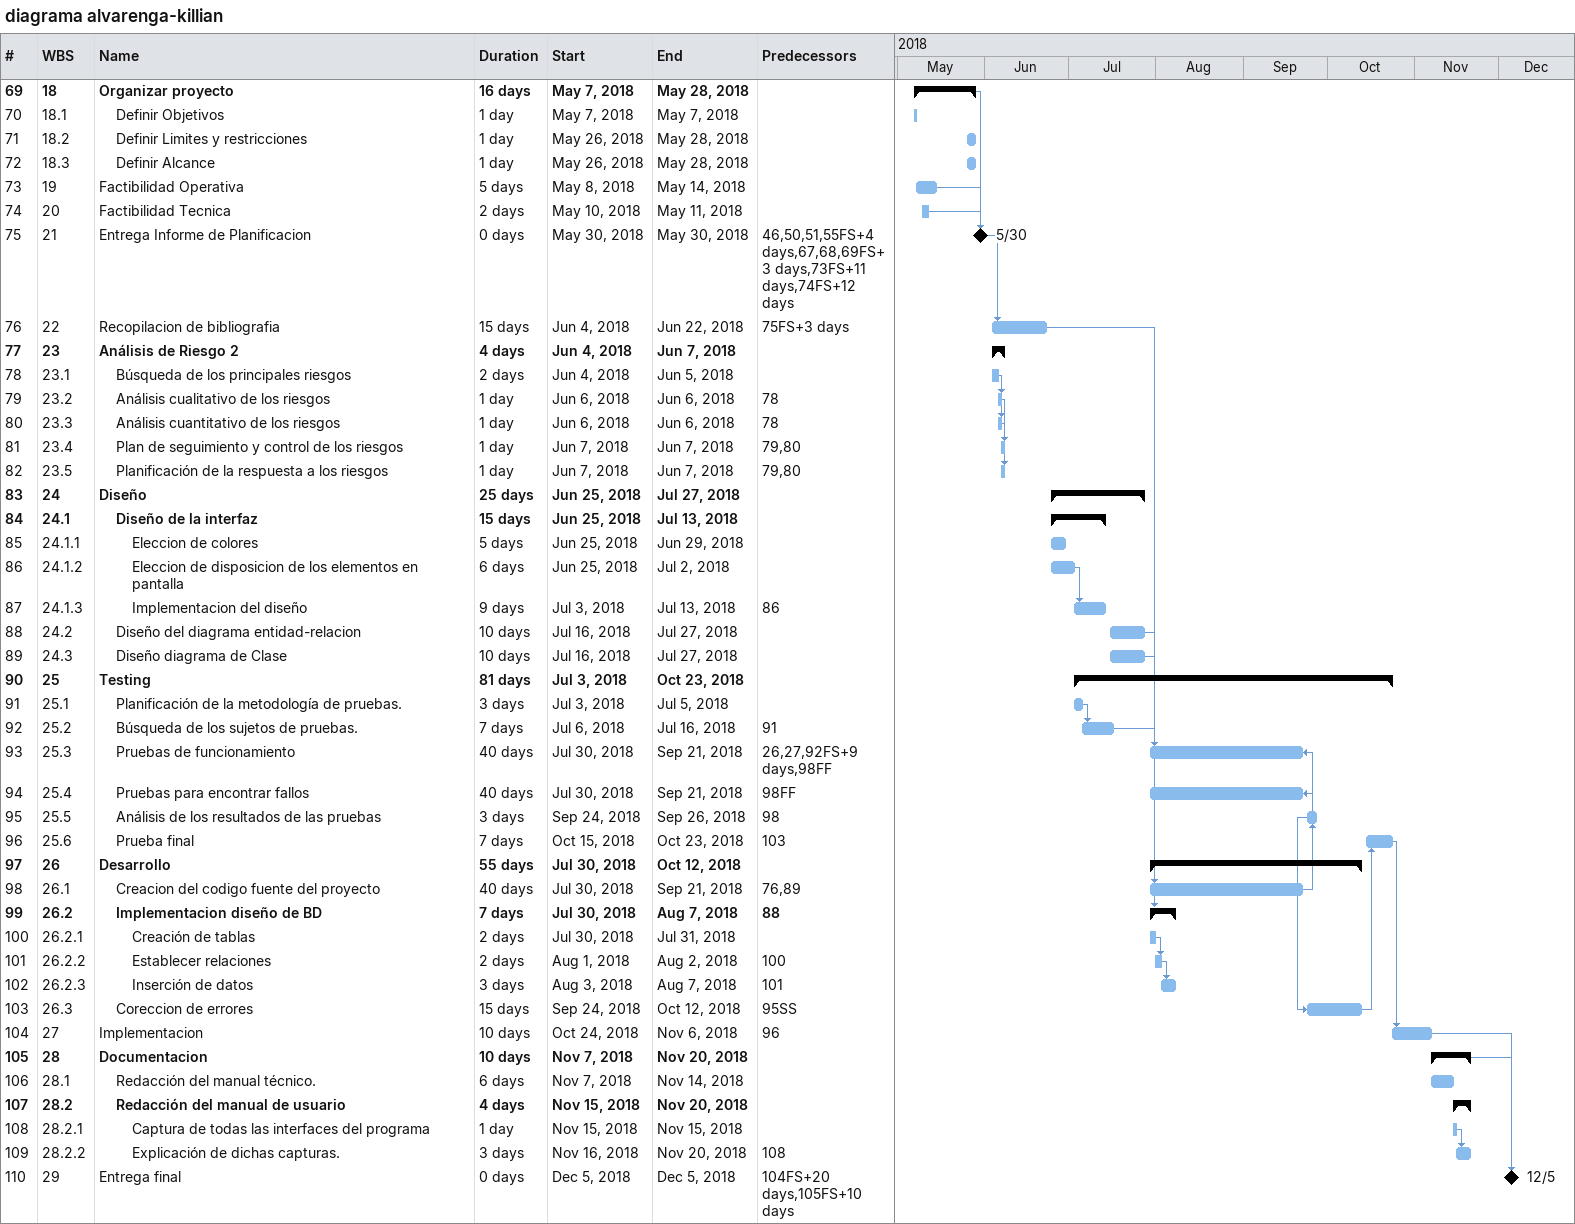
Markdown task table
diagrama alvarenga-killian

| ID | WBS | Task | Duration | Start | Finish | Predecessors |
|---|---|---|---|---|---|---|
| 69 | 18 | **Organizar proyecto** | 16d | 2018-05-07 | 2018-05-28 |  |
| 70 | 18.1 | Definir Objetivos | 1d | 2018-05-07 | 2018-05-07 |  |
| 71 | 18.2 | Definir Limites y restricciones | 1d | 2018-05-26 | 2018-05-28 |  |
| 72 | 18.3 | Definir Alcance | 1d | 2018-05-26 | 2018-05-28 |  |
| 73 | 19 | Factibilidad Operativa | 5d | 2018-05-08 | 2018-05-14 |  |
| 74 | 20 | Factibilidad Tecnica | 2d | 2018-05-10 | 2018-05-11 |  |
| 75 | 21 | Entrega Informe de Planificacion | 0d | 2018-05-30 | 2018-05-30 | 46, 50, 51, 55FS+4d, 67, 68, 69FS+3d, 73FS+11d, 74FS+12d |
| 76 | 22 | Recopilacion de bibliografia | 15d | 2018-06-04 | 2018-06-22 | 75FS+3d |
| 77 | 23 | **Análisis de Riesgo 2** | 4d | 2018-06-04 | 2018-06-07 |  |
| 78 | 23.1 | Búsqueda de los principales riesgos | 2d | 2018-06-04 | 2018-06-05 |  |
| 79 | 23.2 | Análisis cualitativo de los riesgos | 1d | 2018-06-06 | 2018-06-06 | 78 |
| 80 | 23.3 | Análisis cuantitativo de los riesgos | 1d | 2018-06-06 | 2018-06-06 | 78 |
| 81 | 23.4 | Plan de seguimiento y control de los riesgos | 1d | 2018-06-07 | 2018-06-07 | 79, 80 |
| 82 | 23.5 | Planificación de la respuesta a los riesgos | 1d | 2018-06-07 | 2018-06-07 | 79, 80 |
| 83 | 24 | **Diseño** | 25d | 2018-06-25 | 2018-07-27 |  |
| 84 | 24.1 | **Diseño de la interfaz** | 15d | 2018-06-25 | 2018-07-13 |  |
| 85 | 24.1.1 | Eleccion de colores | 5d | 2018-06-25 | 2018-06-29 |  |
| 86 | 24.1.2 | Eleccion de disposicion de los elementos en pantalla | 6d | 2018-06-25 | 2018-07-02 |  |
| 87 | 24.1.3 | Implementacion del diseño | 9d | 2018-07-03 | 2018-07-13 | 86 |
| 88 | 24.2 | Diseño del diagrama entidad-relacion | 10d | 2018-07-16 | 2018-07-27 |  |
| 89 | 24.3 | Diseño diagrama de Clase | 10d | 2018-07-16 | 2018-07-27 |  |
| 90 | 25 | **Testing** | 81d | 2018-07-03 | 2018-10-23 |  |
| 91 | 25.1 | Planificación de la metodología de pruebas. | 3d | 2018-07-03 | 2018-07-05 |  |
| 92 | 25.2 | Búsqueda de los sujetos de pruebas. | 7d | 2018-07-06 | 2018-07-16 | 91 |
| 93 | 25.3 | Pruebas de funcionamiento | 40d | 2018-07-30 | 2018-09-21 | 26, 27, 92FS+9d, 98FF |
| 94 | 25.4 | Pruebas para encontrar fallos | 40d | 2018-07-30 | 2018-09-21 | 98FF |
| 95 | 25.5 | Análisis de los resultados de las pruebas | 3d | 2018-09-24 | 2018-09-26 | 98 |
| 96 | 25.6 | Prueba final | 7d | 2018-10-15 | 2018-10-23 | 103 |
| 97 | 26 | **Desarrollo** | 55d | 2018-07-30 | 2018-10-12 |  |
| 98 | 26.1 | Creacion del codigo fuente del proyecto | 40d | 2018-07-30 | 2018-09-21 | 76, 89 |
| 99 | 26.2 | **Implementacion diseño de BD** | 7d | 2018-07-30 | 2018-08-07 | 88 |
| 100 | 26.2.1 | Creación de tablas | 2d | 2018-07-30 | 2018-07-31 |  |
| 101 | 26.2.2 | Establecer relaciones | 2d | 2018-08-01 | 2018-08-02 | 100 |
| 102 | 26.2.3 | Inserción de datos | 3d | 2018-08-03 | 2018-08-07 | 101 |
| 103 | 26.3 | Coreccion de errores | 15d | 2018-09-24 | 2018-10-12 | 95SS |
| 104 | 27 | Implementacion | 10d | 2018-10-24 | 2018-11-06 | 96 |
| 105 | 28 | **Documentacion** | 10d | 2018-11-07 | 2018-11-20 |  |
| 106 | 28.1 | Redacción del manual técnico. | 6d | 2018-11-07 | 2018-11-14 |  |
| 107 | 28.2 | **Redacción del manual de usuario** | 4d | 2018-11-15 | 2018-11-20 |  |
| 108 | 28.2.1 | Captura de todas las interfaces del programa | 1d | 2018-11-15 | 2018-11-15 |  |
| 109 | 28.2.2 | Explicación de dichas capturas. | 3d | 2018-11-16 | 2018-11-20 | 108 |
| 110 | 29 | Entrega final | 0d | 2018-12-05 | 2018-12-05 | 104FS+20d, 105FS+10d |
